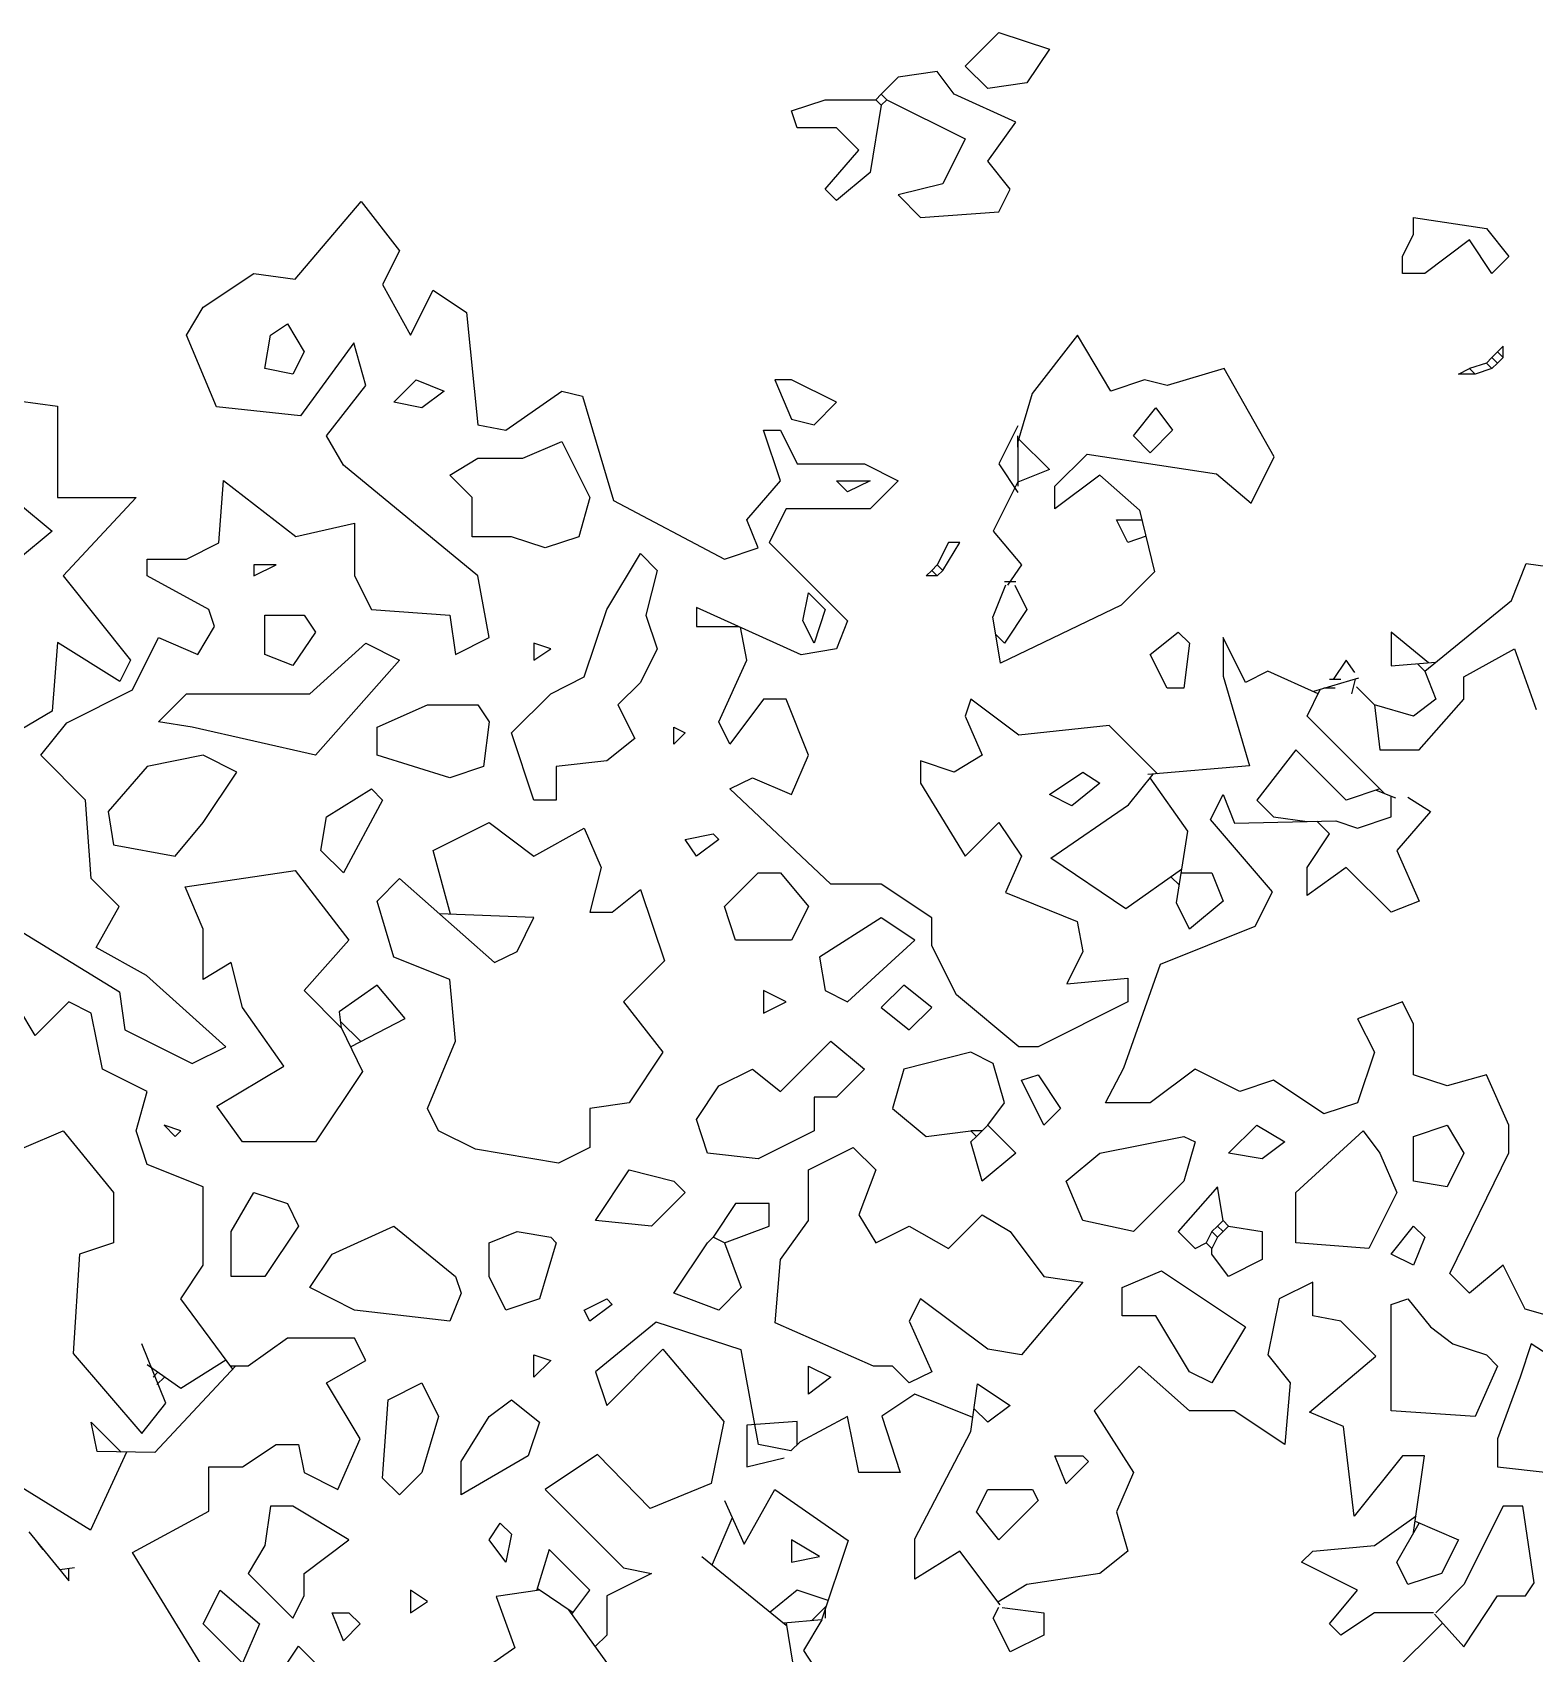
# Model space of a CAD drawing. Header units: millimetres. Extents: x 1211.91 to 1219.54, y 1029.16 to 1038.08.
# Drawn here: x 1213.965 to 1214.672, y 1036.678 to 1037.442 of the extents above; entities that cross this region are included whole.
import ezdxf

# ---------------------------------------------------------------- set-up
doc = ezdxf.new("R2010")
doc.units = ezdxf.units.MM
doc.header["$MEASUREMENT"] = 0
doc.layers.add('Hojas01', color=94, linetype='CONTINUOUS')
doc.layers.add('Hojas02', color=62, linetype='CONTINUOUS')

msp = doc.modelspace()

# ---------------------------------------------------------------- linework, layer by layer
at = {"layer": 'Hojas01', "linetype": 'Continuous'}
for p, q in [((1214.08842, 1037.32581), (1214.11944, 1037.36251)), ((1214.11944, 1037.36251), (1214.13752, 1037.33914)), ((1214.13752, 1037.33914), (1214.1296, 1037.3233)), ((1214.04512, 1037.31274), (1214.06888, 1037.32858)), ((1214.06888, 1037.32858), (1214.08842, 1037.32581)), ((1214.1296, 1037.3233), (1214.1428, 1037.29954)), ((1214.1428, 1037.29954), (1214.15336, 1037.32066)), ((1214.15336, 1037.32066), (1214.1692, 1037.3101)), ((1214.0372, 1037.29954), (1214.04512, 1037.31274)), ((1214.1692, 1037.3101), (1214.17448, 1037.2573)), ((1214.05133, 1037.26575), (1214.0372, 1037.29954)), ((1214.45696, 1037.29954), (1214.43558, 1037.27196)), ((1214.4728, 1037.27314), (1214.45696, 1037.29954)), ((1214.11601, 1037.29585), (1214.09093, 1037.26153)), ((1214.12168, 1037.27578), (1214.11601, 1037.29585)), ((1214.52613, 1037.28384), (1214.4992, 1037.27578)), ((1214.54963, 1037.24212), (1214.52613, 1037.28384)), ((1214.1032, 1037.25202), (1214.12168, 1037.27578)), ((1214.48864, 1037.27842), (1214.4728, 1037.27314)), ((1214.4992, 1037.27578), (1214.48864, 1037.27842)), ((1213.95787, 1037.26852), (1213.97648, 1037.26602)), ((1214.18768, 1037.25466), (1214.21408, 1037.27314)), ((1214.21408, 1037.27314), (1214.22372, 1037.27077)), ((1214.22372, 1037.27077), (1214.23837, 1037.22153)), ((1214.43558, 1037.27196), (1214.42898, 1037.24925)), ((1213.97648, 1037.26602), (1213.97648, 1037.22298)), ((1214.09093, 1037.26153), (1214.05133, 1037.26575)), ((1214.17448, 1037.2573), (1214.18768, 1037.25466)), ((1214.31704, 1037.2309), (1214.30912, 1037.25466)), ((1214.30912, 1037.25466), (1214.31704, 1037.25466)), ((1214.31704, 1037.25466), (1214.32496, 1037.23882)), ((1214.42898, 1037.25678), (1214.42, 1037.23882)), ((1214.11112, 1037.23816), (1214.1032, 1037.25202)), ((1214.42898, 1037.24674), (1214.42898, 1037.25202)), ((1214.42898, 1037.25097), (1214.44376, 1037.23618)), ((1214.42898, 1037.24925), (1214.42898, 1037.23038)), ((1214.17448, 1037.18602), (1214.11112, 1037.23816)), ((1214.32496, 1037.23882), (1214.35664, 1037.23882)), ((1214.35664, 1037.23882), (1214.37248, 1037.2309)), ((1214.42, 1037.23882), (1214.42898, 1037.22536)), ((1214.4464, 1037.22826), (1214.46158, 1037.24344)), ((1214.46158, 1037.24344), (1214.52257, 1037.2342)), ((1214.5388, 1037.22034), (1214.54963, 1037.24212)), ((1214.05238, 1037.2016), (1214.05463, 1037.23104)), ((1214.05463, 1037.23104), (1214.08868, 1037.20464)), ((1214.3012, 1037.21242), (1214.31704, 1037.2309)), ((1214.37248, 1037.2309), (1214.35928, 1037.2177)), ((1214.42898, 1037.23038), (1214.41736, 1037.20714)), ((1214.44376, 1037.23618), (1214.42898, 1037.23024)), ((1214.42898, 1037.23354), (1214.42898, 1037.22826)), ((1214.46752, 1037.23354), (1214.4464, 1037.2177)), ((1214.48627, 1037.21704), (1214.46752, 1037.23354)), ((1214.52257, 1037.2342), (1214.5388, 1037.22034)), ((1213.97648, 1037.22298), (1214.01344, 1037.22298)), ((1214.01344, 1037.22298), (1213.97912, 1037.18602)), ((1214.4464, 1037.2177), (1214.4464, 1037.22826)), ((1214.23837, 1037.22153), (1214.29064, 1037.19394)), ((1214.31968, 1037.2177), (1214.31176, 1037.20186)), ((1214.35928, 1037.2177), (1214.31968, 1037.2177)), ((1214.48627, 1037.21704), (1214.49326, 1037.188)), ((1214.08868, 1037.20464), (1214.1164, 1037.21084)), ((1214.1164, 1037.21084), (1214.1164, 1037.18602)), ((1214.30648, 1037.19922), (1214.3012, 1037.21242)), ((1214.41736, 1037.20714), (1214.43056, 1037.1913)), ((1214.48072, 1037.20186), (1214.47544, 1037.21242)), ((1214.47544, 1037.21242), (1214.48745, 1037.21242)), ((1214.0372, 1037.19394), (1214.05238, 1037.2016)), ((1214.29064, 1037.19394), (1214.30648, 1037.19922)), ((1214.31176, 1037.20186), (1214.34872, 1037.1649)), ((1214.4893, 1037.20477), (1214.48072, 1037.20186)), ((1214.01872, 1037.18602), (1214.01872, 1037.19394)), ((1214.01872, 1037.19394), (1214.0372, 1037.19394)), ((1214.43056, 1037.1913), (1214.42409, 1037.18167)), ((1214.66143, 1037.17441), (1214.66843, 1037.19183)), ((1214.66843, 1037.19183), (1214.68427, 1037.18972)), ((1213.97912, 1037.18602), (1214.0108, 1037.14642)), ((1214.04776, 1037.17018), (1214.01872, 1037.18602)), ((1214.1164, 1037.18602), (1214.12432, 1037.17018)), ((1214.17976, 1037.15698), (1214.17448, 1037.18602)), ((1214.49326, 1037.188), (1214.47755, 1037.1723)), ((1214.42304, 1037.18167), (1214.4171, 1037.16675)), ((1214.42264, 1037.18338), (1214.42792, 1037.18338)), ((1214.42753, 1037.18167), (1214.4332, 1037.17018)), ((1214.0504, 1037.16226), (1214.04776, 1037.17018)), ((1214.12432, 1037.17018), (1214.16128, 1037.16754)), ((1214.32681, 1037.14893), (1214.27744, 1037.17111)), ((1214.27744, 1037.17111), (1214.27744, 1037.16226)), ((1214.47755, 1037.1723), (1214.42079, 1037.14497)), ((1214.4332, 1037.17018), (1214.42264, 1037.15434)), ((1214.62064, 1037.14114), (1214.66143, 1037.17441)), ((1214.04248, 1037.14906), (1214.0504, 1037.16226)), ((1214.16128, 1037.16754), (1214.16392, 1037.14906)), ((1214.27744, 1037.16226), (1214.29724, 1037.16226)), ((1214.3012, 1037.14642), (1214.29817, 1037.16187)), ((1214.34872, 1037.1649), (1214.34344, 1037.1517)), ((1214.42079, 1037.14497), (1214.4171, 1037.16675)), ((1213.97648, 1037.15474), (1213.97397, 1037.1224)), ((1214.00579, 1037.13639), (1213.97648, 1037.15474)), ((1214.01173, 1037.13243), (1214.024, 1037.15698)), ((1214.024, 1037.15698), (1214.04248, 1037.14906)), ((1214.16392, 1037.14906), (1214.17976, 1037.15698)), ((1214.42264, 1037.15434), (1214.41842, 1037.15857)), ((1214.53616, 1037.13586), (1214.5256, 1037.15698)), ((1214.5256, 1037.15698), (1214.5256, 1037.1389)), ((1214.62236, 1037.1451), (1214.6048, 1037.15962)), ((1214.6048, 1037.15962), (1214.6048, 1037.14365)), ((1214.0108, 1037.14642), (1214.00579, 1037.13639)), ((1214.288, 1037.11738), (1214.3012, 1037.14642)), ((1214.34344, 1037.1517), (1214.32681, 1037.14893)), ((1214.58368, 1037.14642), (1214.57748, 1037.13718)), ((1214.58764, 1037.14048), (1214.58368, 1037.14642)), ((1214.6048, 1037.14365), (1214.62566, 1037.14537)), ((1214.63912, 1037.1385), (1214.66288, 1037.1517)), ((1214.66288, 1037.1517), (1214.67318, 1037.12319)), ((1214.5256, 1037.1389), (1214.53801, 1037.09653)), ((1214.54672, 1037.14114), (1214.53616, 1037.13586)), ((1214.57048, 1037.13058), (1214.54672, 1037.14114)), ((1214.58949, 1037.13784), (1214.56824, 1037.13164)), ((1214.62064, 1037.14114), (1214.61721, 1037.14458)), ((1214.62064, 1037.14114), (1214.62592, 1037.12794)), ((1214.63912, 1037.12794), (1214.63912, 1037.1385)), ((1213.98084, 1037.11686), (1214.01173, 1037.13243)), ((1214.5652, 1037.12002), (1214.57141, 1037.13256)), ((1214.5784, 1037.13322), (1214.57312, 1037.13322)), ((1214.58104, 1037.13718), (1214.57576, 1037.13718)), ((1214.58632, 1037.13058), (1214.58804, 1037.13745)), ((1214.59688, 1037.1253), (1214.58843, 1037.13375)), ((1214.30912, 1037.12794), (1214.29328, 1037.10682)), ((1214.31968, 1037.12794), (1214.30912, 1037.12794)), ((1214.33024, 1037.10154), (1214.31968, 1037.12794)), ((1214.4068, 1037.12794), (1214.40416, 1037.12002)), ((1214.42937, 1037.11105), (1214.4068, 1037.12794)), ((1214.61536, 1037.12002), (1214.59688, 1037.1253)), ((1214.59688, 1037.1253), (1214.59952, 1037.10418)), ((1214.62592, 1037.12794), (1214.61536, 1037.12002)), ((1214.618, 1037.10418), (1214.63912, 1037.12794)), ((1213.97397, 1037.1224), (1213.93094, 1037.09706)), ((1213.96856, 1037.10154), (1213.98084, 1037.11686)), ((1214.29328, 1037.10682), (1214.288, 1037.11738)), ((1214.40416, 1037.12002), (1214.41208, 1037.10154)), ((1214.47201, 1037.11554), (1214.42937, 1037.11105)), ((1214.49471, 1037.09283), (1214.47201, 1037.11554)), ((1214.60163, 1037.08359), (1214.5652, 1037.12002)), ((1213.98968, 1037.08042), (1213.96856, 1037.10154)), ((1214.32232, 1037.08306), (1214.33024, 1037.10154)), ((1214.41208, 1037.10154), (1214.39888, 1037.09362)), ((1214.55992, 1037.10418), (1214.54144, 1037.08042)), ((1214.58368, 1037.08042), (1214.55992, 1037.10418)), ((1214.59952, 1037.10418), (1214.618, 1037.10418)), ((1214.39888, 1037.09362), (1214.38304, 1037.0989)), ((1214.38304, 1037.0989), (1214.38304, 1037.08834)), ((1214.48099, 1037.07818), (1214.4926, 1037.0927)), ((1214.53801, 1037.09653), (1214.49023, 1037.09244)), ((1214.29328, 1037.0857), (1214.30384, 1037.09098)), ((1214.3408, 1037.04082), (1214.29328, 1037.0857)), ((1214.30384, 1037.09098), (1214.32232, 1037.08306)), ((1214.38304, 1037.08834), (1214.40416, 1037.05402)), ((1214.50897, 1037.06577), (1214.49128, 1037.09098)), ((1214.59952, 1037.0857), (1214.58368, 1037.08042)), ((1214.59781, 1037.08518), (1214.60678, 1037.08148)), ((1213.99232, 1037.04346), (1213.98968, 1037.08042)), ((1214.44442, 1037.0531), (1214.48099, 1037.07818)), ((1214.51966, 1037.07132), (1214.5256, 1037.08306)), ((1214.5256, 1037.08306), (1214.53101, 1037.0696)), ((1214.54144, 1037.08042), (1214.54936, 1037.0725)), ((1214.6048, 1037.0725), (1214.6048, 1037.08227)), ((1214.61272, 1037.08188), (1214.62328, 1037.07514)), ((1214.15336, 1037.05666), (1214.17976, 1037.06986)), ((1214.17976, 1037.06986), (1214.20088, 1037.05402)), ((1214.40416, 1037.05402), (1214.42, 1037.06986)), ((1214.42, 1037.06986), (1214.43056, 1037.05402)), ((1214.54897, 1037.03726), (1214.51966, 1037.07132)), ((1214.53101, 1037.0696), (1214.57867, 1037.07066)), ((1214.54936, 1037.0725), (1214.5652, 1037.07039)), ((1214.57576, 1037.06458), (1214.56982, 1037.07052)), ((1214.57867, 1037.07066), (1214.58896, 1037.06722)), ((1214.58896, 1037.06722), (1214.6048, 1037.0725)), ((1214.62328, 1037.07514), (1214.60744, 1037.05666)), ((1214.20088, 1037.05402), (1214.22464, 1037.06722)), ((1214.22464, 1037.06722), (1214.23256, 1037.04874)), ((1214.50369, 1037.03198), (1214.50897, 1037.06577)), ((1214.5652, 1037.04874), (1214.57576, 1037.06458)), ((1214.16155, 1037.0267), (1214.15336, 1037.05666)), ((1214.43056, 1037.05402), (1214.42317, 1037.03686)), ((1214.60744, 1037.05666), (1214.618, 1037.0329)), ((1214.03654, 1037.03964), (1214.08842, 1037.04729)), ((1214.08842, 1037.04729), (1214.11376, 1037.01442)), ((1214.23256, 1037.04874), (1214.22728, 1037.02762)), ((1214.4798, 1037.02921), (1214.44442, 1037.0531)), ((1214.50607, 1037.04782), (1214.4798, 1037.02921)), ((1214.5058, 1037.0461), (1214.52032, 1037.0461)), ((1214.52032, 1037.0461), (1214.5256, 1037.0329)), ((1214.58368, 1037.04874), (1214.5652, 1037.03554)), ((1214.5652, 1037.03554), (1214.5652, 1037.04874)), ((1214.6048, 1037.02762), (1214.58368, 1037.04874)), ((1214.00552, 1037.03026), (1213.99232, 1037.04346)), ((1214.04512, 1037.0197), (1214.03654, 1037.03964)), ((1214.12696, 1037.0329), (1214.13752, 1037.04346)), ((1214.13752, 1037.04346), (1214.1824, 1037.00386)), ((1214.36456, 1037.04082), (1214.3408, 1037.04082)), ((1214.38832, 1037.02498), (1214.36456, 1037.04082)), ((1214.50501, 1037.0403), (1214.50105, 1037.04426)), ((1214.13488, 1037.0065), (1214.12696, 1037.0329)), ((1214.23784, 1037.02762), (1214.25117, 1037.03832)), ((1214.25117, 1037.03832), (1214.26239, 1037.00466)), ((1214.42317, 1037.03686), (1214.45683, 1037.02327)), ((1214.50976, 1037.0197), (1214.50369, 1037.03198)), ((1214.5256, 1037.0329), (1214.50976, 1037.0197)), ((1214.54078, 1037.02102), (1214.54897, 1037.03726)), ((1214.618, 1037.0329), (1214.6048, 1037.02762)), ((1213.99457, 1037.01099), (1214.00552, 1037.03026)), ((1214.20088, 1037.02512), (1214.1564, 1037.02683)), ((1214.19296, 1037.00914), (1214.20088, 1037.02512)), ((1214.22728, 1037.02762), (1214.23784, 1037.02762)), ((1214.38832, 1037.01178), (1214.38832, 1037.02498)), ((1214.45683, 1037.02327), (1214.4596, 1037.00914)), ((1213.96011, 1037.01812), (1214.00565, 1036.99014)), ((1214.04512, 1036.99594), (1214.04512, 1037.0197)), ((1214.49617, 1037.0032), (1214.54078, 1037.02102)), ((1214.01833, 1036.99779), (1213.99457, 1037.01099)), ((1214.11376, 1037.01442), (1214.09264, 1036.99066)), ((1214.1824, 1037.00386), (1214.19296, 1037.00914)), ((1214.39994, 1036.98868), (1214.38832, 1037.01178)), ((1214.4596, 1037.00914), (1214.45195, 1036.99383)), ((1214.05832, 1037.00386), (1214.04512, 1036.99594)), ((1214.0636, 1036.98274), (1214.05832, 1037.00386)), ((1214.16128, 1036.99594), (1214.13488, 1037.0065)), ((1214.26239, 1037.00466), (1214.24312, 1036.98538)), ((1214.47887, 1036.95436), (1214.49617, 1037.0032)), ((1214.05568, 1036.96426), (1214.01833, 1036.99779)), ((1214.12696, 1036.9933), (1214.10914, 1036.98063)), ((1214.14016, 1036.9776), (1214.12696, 1036.9933)), ((1214.16392, 1036.9669), (1214.16128, 1036.99594)), ((1214.45195, 1036.99383), (1214.48072, 1036.9966)), ((1214.48072, 1036.9966), (1214.48072, 1036.98538)), ((1213.98176, 1036.98538), (1213.96592, 1036.96954)), ((1213.99232, 1036.9801), (1213.98176, 1036.98538)), ((1214.00565, 1036.99014), (1214.00816, 1036.97218)), ((1214.09264, 1036.99066), (1214.1102, 1036.97298)), ((1214.24312, 1036.98538), (1214.2616, 1036.96162)), ((1214.42937, 1036.96426), (1214.39994, 1036.98868)), ((1214.48072, 1036.98538), (1214.43848, 1036.96426)), ((1214.61008, 1036.98538), (1214.58896, 1036.97746)), ((1214.61536, 1036.97482), (1214.61008, 1036.98538)), ((1213.96592, 1036.96954), (1213.95813, 1036.98248)), ((1213.9976, 1036.9537), (1213.99232, 1036.9801)), ((1214.08301, 1036.95516), (1214.0636, 1036.98274)), ((1214.10914, 1036.98063), (1214.11007, 1036.97311)), ((1214.11455, 1036.96413), (1214.14016, 1036.9776)), ((1214.58896, 1036.97746), (1214.59688, 1036.96162)), ((1214.00816, 1036.97218), (1214.03984, 1036.95634)), ((1214.11931, 1036.96664), (1214.10967, 1036.97628)), ((1214.11007, 1036.97337), (1214.1201, 1036.95265)), ((1214.61536, 1036.95106), (1214.61536, 1036.97482)), ((1214.03984, 1036.95634), (1214.05568, 1036.96426)), ((1214.15072, 1036.93522), (1214.16392, 1036.9669)), ((1214.43848, 1036.96426), (1214.42937, 1036.96426)), ((1214.05146, 1036.93628), (1214.08301, 1036.95516)), ((1214.2616, 1036.96162), (1214.24576, 1036.93786)), ((1214.59688, 1036.96162), (1214.58896, 1036.93786)), ((1214.01872, 1036.94314), (1213.9976, 1036.9537)), ((1214.1201, 1036.95265), (1214.09792, 1036.91938)), ((1214.47016, 1036.93786), (1214.47887, 1036.95436)), ((1214.5124, 1036.9537), (1214.49128, 1036.93786)), ((1214.53352, 1036.94314), (1214.5124, 1036.9537)), ((1214.54936, 1036.94842), (1214.53352, 1036.94314)), ((1214.57312, 1036.93258), (1214.54936, 1036.94842)), ((1214.6312, 1036.94578), (1214.61536, 1036.95106)), ((1214.64968, 1036.95106), (1214.6312, 1036.94578)), ((1214.66024, 1036.9273), (1214.64968, 1036.95106)), ((1214.01344, 1036.92466), (1214.01872, 1036.94314)), ((1214.0636, 1036.91938), (1214.05146, 1036.93628)), ((1214.156, 1036.92466), (1214.15072, 1036.93522)), ((1214.24576, 1036.93786), (1214.22728, 1036.93522)), ((1214.22728, 1036.93522), (1214.22728, 1036.91674)), ((1214.49128, 1036.93786), (1214.47016, 1036.93786)), ((1214.58896, 1036.93786), (1214.57312, 1036.93258)), ((1213.96064, 1036.91674), (1213.97912, 1036.92466)), ((1213.97912, 1036.92466), (1214.00288, 1036.89562)), ((1214.01872, 1036.90882), (1214.01344, 1036.92466)), ((1214.17343, 1036.91595), (1214.156, 1036.92466)), ((1214.66024, 1036.91424), (1214.66024, 1036.9273)), ((1214.09792, 1036.91938), (1214.0636, 1036.91938)), ((1214.22728, 1036.91674), (1214.2125, 1036.90935)), ((1214.33024, 1036.90618), (1214.35136, 1036.91674)), ((1214.35136, 1036.91674), (1214.36192, 1036.90618)), ((1214.04512, 1036.89826), (1214.01872, 1036.90882)), ((1214.2125, 1036.90935), (1214.17343, 1036.91595)), ((1214.63252, 1036.85734), (1214.66024, 1036.91424)), ((1214.33024, 1036.88242), (1214.33024, 1036.90618)), ((1214.36192, 1036.90618), (1214.354, 1036.88506)), ((1214.00288, 1036.89562), (1214.00288, 1036.87186)), ((1214.04512, 1036.8613), (1214.04512, 1036.89826)), ((1214.31704, 1036.86394), (1214.33024, 1036.88242)), ((1214.354, 1036.88506), (1214.36192, 1036.87186)), ((1214.36192, 1036.87186), (1214.37776, 1036.87978)), ((1214.37776, 1036.87978), (1214.39624, 1036.86922)), ((1214.39624, 1036.86922), (1214.41208, 1036.88506)), ((1214.41208, 1036.88506), (1214.42528, 1036.87714)), ((1214.00288, 1036.87186), (1213.98678, 1036.86645)), ((1214.42528, 1036.87714), (1214.44112, 1036.85602)), ((1213.98678, 1036.86645), (1213.98387, 1036.81972)), ((1214.31453, 1036.83411), (1214.31704, 1036.86394)), ((1214.03456, 1036.84546), (1214.04512, 1036.8613)), ((1214.44112, 1036.85602), (1214.4596, 1036.85338)), ((1214.64176, 1036.8481), (1214.63252, 1036.85734)), ((1214.6576, 1036.8613), (1214.64176, 1036.8481)), ((1214.6679, 1036.84058), (1214.6576, 1036.8613)), ((1214.4596, 1036.85338), (1214.43056, 1036.81906)), ((1214.56784, 1036.85338), (1214.552, 1036.84546)), ((1214.56784, 1036.83754), (1214.56784, 1036.85338)), ((1214.05898, 1036.81233), (1214.03456, 1036.84546)), ((1214.38304, 1036.84546), (1214.37776, 1036.8349)), ((1214.41472, 1036.8217), (1214.38304, 1036.84546)), ((1214.552, 1036.84546), (1214.54672, 1036.81906)), ((1214.70539, 1036.83002), (1214.6679, 1036.84058)), ((1214.25843, 1036.83451), (1214.22992, 1036.81114)), ((1214.29856, 1036.82144), (1214.25843, 1036.83451)), ((1214.36087, 1036.81378), (1214.31453, 1036.83411)), ((1214.37776, 1036.8349), (1214.38832, 1036.81114)), ((1214.58104, 1036.8349), (1214.56784, 1036.83754)), ((1214.59754, 1036.8184), (1214.58104, 1036.8349)), ((1214.08472, 1036.82698), (1214.06624, 1036.81378)), ((1214.1164, 1036.82698), (1214.08472, 1036.82698)), ((1214.12168, 1036.81642), (1214.1164, 1036.82698)), ((1213.98387, 1036.81972), (1214.01608, 1036.7821)), ((1214.02743, 1036.79636), (1214.01608, 1036.82434)), ((1214.2352, 1036.7953), (1214.2616, 1036.8217)), ((1214.2616, 1036.8217), (1214.29038, 1036.78765)), ((1214.30675, 1036.77682), (1214.29856, 1036.82144)), ((1214.43056, 1036.81906), (1214.41472, 1036.8217)), ((1214.54672, 1036.81906), (1214.55728, 1036.80586)), ((1214.56639, 1036.79214), (1214.59754, 1036.8184)), ((1214.03456, 1036.80322), (1214.01872, 1036.81431)), ((1214.02374, 1036.81088), (1214.02149, 1036.80864)), ((1214.0603, 1036.81378), (1214.02229, 1036.77313)), ((1214.05581, 1036.81656), (1214.03456, 1036.80322)), ((1214.06624, 1036.81378), (1214.05793, 1036.81378)), ((1214.1032, 1036.80586), (1214.12168, 1036.81642)), ((1214.22992, 1036.81114), (1214.2352, 1036.7953)), ((1214.36984, 1036.81378), (1214.36087, 1036.81378)), ((1214.37776, 1036.80586), (1214.36984, 1036.81378)), ((1214.38832, 1036.81114), (1214.37776, 1036.80586)), ((1214.486, 1036.81378), (1214.46488, 1036.79266)), ((1214.50976, 1036.79266), (1214.486, 1036.81378)), ((1214.02677, 1036.80864), (1214.02321, 1036.80507)), ((1214.11904, 1036.77946), (1214.1032, 1036.80586)), ((1214.4068, 1036.7829), (1214.40997, 1036.80547)), ((1214.40997, 1036.80547), (1214.42528, 1036.7953)), ((1214.55728, 1036.80586), (1214.55464, 1036.77682)), ((1214.01608, 1036.7821), (1214.02743, 1036.79636)), ((1214.3804, 1036.80058), (1214.36483, 1036.79016)), ((1214.40773, 1036.78963), (1214.3804, 1036.80058)), ((1214.42528, 1036.7953), (1214.41472, 1036.78738)), ((1213.99509, 1036.77352), (1213.99232, 1036.78738)), ((1213.99232, 1036.78738), (1214.00645, 1036.77326)), ((1214.29038, 1036.78765), (1214.28444, 1036.75848)), ((1214.32496, 1036.78765), (1214.3012, 1036.78593)), ((1214.32496, 1036.77682), (1214.32496, 1036.78765)), ((1214.34872, 1036.79002), (1214.32628, 1036.77814)), ((1214.354, 1036.76362), (1214.34872, 1036.79002)), ((1214.36483, 1036.79016), (1214.37354, 1036.76362)), ((1214.41472, 1036.78738), (1214.40825, 1036.79385)), ((1214.46488, 1036.79266), (1214.48336, 1036.76362)), ((1214.53088, 1036.79266), (1214.50976, 1036.79266)), ((1214.55464, 1036.77682), (1214.53088, 1036.79266)), ((1214.58236, 1036.78527), (1214.56639, 1036.79214)), ((1214.10848, 1036.7557), (1214.11904, 1036.77946)), ((1214.3012, 1036.78593), (1214.3012, 1036.76626)), ((1214.3804, 1036.73234), (1214.4068, 1036.7829)), ((1214.58738, 1036.74316), (1214.58236, 1036.78527)), ((1214.00895, 1036.77326), (1213.99193, 1036.73643)), ((1214.02229, 1036.77313), (1213.99509, 1036.77352)), ((1214.0636, 1036.76626), (1214.07944, 1036.77682)), ((1214.07944, 1036.77682), (1214.09, 1036.77682)), ((1214.09, 1036.77682), (1214.09264, 1036.76362)), ((1214.23085, 1036.7722), (1214.20616, 1036.7557)), ((1214.25566, 1036.74673), (1214.23085, 1036.7722)), ((1214.32193, 1036.77379), (1214.30675, 1036.77682)), ((1214.32193, 1036.77379), (1214.32628, 1036.77814)), ((1214.61008, 1036.77154), (1214.58738, 1036.74316)), ((1214.62051, 1036.77154), (1214.61008, 1036.77154)), ((1214.61536, 1036.73538), (1214.62051, 1036.77154)), ((1214.04776, 1036.74541), (1214.04776, 1036.76626)), ((1214.04776, 1036.76626), (1214.0636, 1036.76626)), ((1214.09264, 1036.76362), (1214.10848, 1036.7557)), ((1214.3012, 1036.76626), (1214.31876, 1036.77062)), ((1214.37354, 1036.76362), (1214.354, 1036.76362)), ((1214.48336, 1036.76362), (1214.47544, 1036.74514)), ((1213.99193, 1036.73643), (1213.95774, 1036.75768)), ((1214.28444, 1036.75848), (1214.25566, 1036.74673)), ((1214.20616, 1036.7557), (1214.24312, 1036.71874)), ((1214.29064, 1036.75042), (1214.30001, 1036.72983)), ((1214.30001, 1036.72983), (1214.3144, 1036.7557)), ((1214.3144, 1036.7557), (1214.34899, 1036.73168)), ((1214.01173, 1036.726), (1214.04776, 1036.74541)), ((1214.29421, 1036.74198), (1214.28483, 1036.72033)), ((1214.47544, 1036.74514), (1214.48072, 1036.72666)), ((1214.59688, 1036.7293), (1214.61655, 1036.7433)), ((1214.61615, 1036.74066), (1214.63648, 1036.73194)), ((1214.6576, 1036.74778), (1214.63912, 1036.71082)), ((1214.66684, 1036.74778), (1214.6576, 1036.74778)), ((1214.67225, 1036.71162), (1214.66684, 1036.74778)), ((1213.96289, 1036.73564), (1213.98176, 1036.71267)), ((1214.60744, 1036.72138), (1214.618, 1036.73986)), ((1213.96962, 1036.72746), (1213.96724, 1036.73036)), ((1214.0541, 1036.65697), (1214.01173, 1036.726)), ((1214.20814, 1036.72732), (1214.20207, 1036.70792)), ((1214.22728, 1036.70818), (1214.20814, 1036.72732)), ((1214.34899, 1036.73168), (1214.33631, 1036.69366)), ((1214.3804, 1036.71346), (1214.3804, 1036.73234)), ((1214.40152, 1036.72666), (1214.3804, 1036.71346)), ((1214.42053, 1036.70132), (1214.40152, 1036.72666)), ((1214.48072, 1036.72666), (1214.46752, 1036.7161)), ((1214.56256, 1036.72138), (1214.56784, 1036.72666)), ((1214.56784, 1036.72666), (1214.59688, 1036.7293)), ((1214.63648, 1036.73194), (1214.62856, 1036.7161)), ((1213.9844, 1036.71874), (1213.97754, 1036.71782)), ((1213.98176, 1036.71267), (1213.98176, 1036.71835)), ((1214.24312, 1036.71874), (1214.25632, 1036.7161)), ((1214.28008, 1036.72402), (1214.31981, 1036.69168)), ((1214.58896, 1036.70818), (1214.56256, 1036.72138)), ((1214.61272, 1036.71082), (1214.60744, 1036.72138)), ((1214.25632, 1036.7161), (1214.2352, 1036.70554)), ((1214.4332, 1036.71082), (1214.41947, 1036.70264)), ((1214.46752, 1036.7161), (1214.4332, 1036.71082)), ((1214.62856, 1036.7161), (1214.61272, 1036.71082)), ((1214.63912, 1036.71082), (1214.62592, 1036.69762)), ((1214.66816, 1036.70554), (1214.67225, 1036.71162)), ((1214.20352, 1036.70818), (1214.18306, 1036.70528)), ((1214.18306, 1036.70528), (1214.19191, 1036.68099)), ((1214.21936, 1036.69762), (1214.20247, 1036.70898)), ((1214.21883, 1036.69696), (1214.22728, 1036.70818)), ((1214.2352, 1036.70554), (1214.2352, 1036.68706)), ((1214.32496, 1036.70818), (1214.31216, 1036.69789)), ((1214.33948, 1036.7033), (1214.32496, 1036.70818)), ((1214.57576, 1036.69234), (1214.58896, 1036.70818)), ((1214.63899, 1036.68152), (1214.65496, 1036.70554)), ((1214.65496, 1036.70554), (1214.66816, 1036.70554)), ((1214.2583, 1036.64218), (1214.21738, 1036.69894)), ((1214.33869, 1036.70079), (1214.33169, 1036.6938)), ((1214.33816, 1036.70026), (1214.33816, 1036.69498)), ((1214.41736, 1036.69498), (1214.42, 1036.70026)), ((1214.42528, 1036.67914), (1214.41736, 1036.69498)), ((1214.42145, 1036.70013), (1214.44112, 1036.69762)), ((1214.44112, 1036.69762), (1214.44112, 1036.68706)), ((1214.59688, 1036.69762), (1214.58104, 1036.68706)), ((1214.62473, 1036.69762), (1214.59688, 1036.69762)), ((1214.62526, 1036.69696), (1214.63899, 1036.68152)), ((1214.33645, 1036.69419), (1214.31863, 1036.69261)), ((1214.31968, 1036.69261), (1214.32496, 1036.66066)), ((1214.328, 1036.6798), (1214.33671, 1036.69432)), ((1214.58104, 1036.68706), (1214.57576, 1036.69234)), ((1214.62896, 1036.69274), (1214.6048, 1036.66858)), ((1214.19191, 1036.68099), (1214.16696, 1036.66357)), ((1214.2352, 1036.68706), (1214.22979, 1036.68165)), ((1214.35176, 1036.64364), (1214.328, 1036.6798)), ((1214.44112, 1036.68706), (1214.42528, 1036.67914))]:
    msp.add_line(p, q, dxfattribs=at)
at = {"layer": 'Hojas02', "linetype": 'Continuous'}
for p, q in [((1214.40416, 1037.42626), (1214.42, 1037.4421)), ((1214.42, 1037.4421), (1214.44376, 1037.43418)), ((1214.44376, 1037.43418), (1214.4332, 1037.41834)), ((1214.37248, 1037.42098), (1214.36456, 1037.41306)), ((1214.39096, 1037.42362), (1214.37248, 1037.42098)), ((1214.39888, 1037.41306), (1214.39096, 1037.42362)), ((1214.41472, 1037.4157), (1214.40416, 1037.42626)), ((1214.36456, 1037.41306), (1214.36192, 1037.41042)), ((1214.3672, 1037.41042), (1214.36456, 1037.41306)), ((1214.42792, 1037.39986), (1214.39888, 1037.41306)), ((1214.4332, 1037.41834), (1214.41472, 1037.4157)), ((1214.32232, 1037.40514), (1214.33816, 1037.41042)), ((1214.32496, 1037.39722), (1214.32232, 1037.40514)), ((1214.33816, 1037.41042), (1214.36192, 1037.41042)), ((1214.36456, 1037.40778), (1214.35928, 1037.3761)), ((1214.36456, 1037.40778), (1214.36192, 1037.41042)), ((1214.3672, 1037.41042), (1214.36456, 1037.40778)), ((1214.3672, 1037.41042), (1214.40416, 1037.39194)), ((1214.41472, 1037.38138), (1214.42792, 1037.39986)), ((1214.34344, 1037.39722), (1214.32496, 1037.39722)), ((1214.354, 1037.38666), (1214.34344, 1037.39722)), ((1214.40416, 1037.39194), (1214.3936, 1037.37082)), ((1214.33816, 1037.36818), (1214.354, 1037.38666)), ((1214.35928, 1037.3761), (1214.34344, 1037.3629)), ((1214.42528, 1037.36818), (1214.41472, 1037.38138)), ((1214.34344, 1037.3629), (1214.33816, 1037.36818)), ((1214.3936, 1037.37082), (1214.37248, 1037.36554)), ((1214.42, 1037.35762), (1214.42528, 1037.36818)), ((1214.37248, 1037.36554), (1214.38304, 1037.35498)), ((1214.38304, 1037.35498), (1214.42, 1037.35762)), ((1214.61536, 1037.34706), (1214.61536, 1037.35498)), ((1214.61536, 1037.35498), (1214.64968, 1037.3497)), ((1214.61008, 1037.3365), (1214.61536, 1037.34706)), ((1214.64176, 1037.34442), (1214.62064, 1037.32858)), ((1214.65232, 1037.32858), (1214.64176, 1037.34442)), ((1214.64968, 1037.3497), (1214.66024, 1037.3365)), ((1214.61008, 1037.32858), (1214.61008, 1037.3365)), ((1214.66024, 1037.3365), (1214.65232, 1037.32858)), ((1214.62064, 1037.32858), (1214.61008, 1037.32858)), ((1214.07416, 1037.2837), (1214.0768, 1037.29954)), ((1214.0768, 1037.29954), (1214.08472, 1037.30482)), ((1214.08472, 1037.30482), (1214.09264, 1037.29162)), ((1214.09264, 1037.29162), (1214.08736, 1037.28106)), ((1214.65496, 1037.29162), (1214.65232, 1037.28898)), ((1214.6576, 1037.29426), (1214.65496, 1037.29162)), ((1214.6576, 1037.28898), (1214.65496, 1037.29162)), ((1214.6576, 1037.28898), (1214.6576, 1037.29426)), ((1214.08736, 1037.28106), (1214.07416, 1037.2837)), ((1214.63648, 1037.28106), (1214.64176, 1037.2837)), ((1214.64968, 1037.28634), (1214.64176, 1037.2837)), ((1214.6444, 1037.28106), (1214.64176, 1037.2837)), ((1214.65232, 1037.2837), (1214.6444, 1037.28106)), ((1214.65232, 1037.28898), (1214.64968, 1037.28634)), ((1214.65232, 1037.2837), (1214.64968, 1037.28634)), ((1214.65496, 1037.28634), (1214.65232, 1037.28898)), ((1214.65496, 1037.28634), (1214.65232, 1037.2837)), ((1214.6576, 1037.28898), (1214.65496, 1037.28634)), ((1214.13488, 1037.26786), (1214.14544, 1037.27842)), ((1214.14544, 1037.27842), (1214.15864, 1037.27314)), ((1214.32232, 1037.27842), (1214.3144, 1037.27842)), ((1214.3144, 1037.27842), (1214.32232, 1037.25994)), ((1214.34344, 1037.26786), (1214.32232, 1037.27842)), ((1214.6444, 1037.28106), (1214.63648, 1037.28106)), ((1214.14808, 1037.26522), (1214.13488, 1037.26786)), ((1214.15864, 1037.27314), (1214.14808, 1037.26522)), ((1214.33288, 1037.2573), (1214.34344, 1037.26786)), ((1214.32232, 1037.25994), (1214.33288, 1037.2573)), ((1214.48336, 1037.25202), (1214.49392, 1037.26522)), ((1214.49392, 1037.26522), (1214.50184, 1037.25466)), ((1214.50184, 1037.25466), (1214.49128, 1037.2441)), ((1214.1956, 1037.24146), (1214.21408, 1037.24938)), ((1214.21408, 1037.24938), (1214.22728, 1037.22298)), ((1214.49128, 1037.2441), (1214.48336, 1037.25202)), ((1214.16128, 1037.23354), (1214.17448, 1037.24146)), ((1214.17448, 1037.24146), (1214.1956, 1037.24146)), ((1214.17184, 1037.22298), (1214.16128, 1037.23354)), ((1214.34872, 1037.22562), (1214.34344, 1037.2309)), ((1214.34344, 1037.2309), (1214.35928, 1037.2309)), ((1214.35928, 1037.2309), (1214.34872, 1037.22562)), ((1214.17184, 1037.2177), (1214.17184, 1037.22298)), ((1214.22728, 1037.22298), (1214.222, 1037.2045)), ((1213.958, 1037.22034), (1213.97384, 1037.20714)), ((1214.17184, 1037.2045), (1214.17184, 1037.2177)), ((1213.97384, 1037.20714), (1213.958, 1037.19394)), ((1214.19032, 1037.2045), (1214.17184, 1037.2045)), ((1214.20616, 1037.19922), (1214.19032, 1037.2045)), ((1214.222, 1037.2045), (1214.20616, 1037.19922)), ((1214.39624, 1037.20186), (1214.39096, 1037.1913)), ((1214.3936, 1037.18866), (1214.40152, 1037.20186)), ((1214.40152, 1037.20186), (1214.39624, 1037.20186)), ((1214.07944, 1037.1913), (1214.06888, 1037.1913)), ((1214.06888, 1037.1913), (1214.06888, 1037.18602)), ((1214.06888, 1037.18602), (1214.07944, 1037.1913)), ((1214.2352, 1037.17018), (1214.25104, 1037.19658)), ((1214.25104, 1037.19658), (1214.25896, 1037.18866)), ((1214.39096, 1037.1913), (1214.38832, 1037.18866)), ((1214.3936, 1037.18866), (1214.39096, 1037.1913)), ((1214.25896, 1037.18866), (1214.25368, 1037.16754)), ((1214.38568, 1037.18602), (1214.38832, 1037.18866)), ((1214.39096, 1037.18602), (1214.38568, 1037.18602)), ((1214.39096, 1037.18602), (1214.38832, 1037.18866)), ((1214.3936, 1037.18866), (1214.39096, 1037.18602)), ((1214.3276, 1037.1649), (1214.33024, 1037.1781)), ((1214.33024, 1037.1781), (1214.33816, 1037.17018)), ((1214.22464, 1037.1385), (1214.2352, 1037.17018)), ((1214.33816, 1037.17018), (1214.33288, 1037.15434)), ((1214.07416, 1037.14906), (1214.07416, 1037.16754)), ((1214.07416, 1037.16754), (1214.09264, 1037.16754)), ((1214.09264, 1037.16754), (1214.09792, 1037.15962)), ((1214.25368, 1037.16754), (1214.25896, 1037.1517)), ((1214.33288, 1037.15434), (1214.3276, 1037.1649)), ((1214.09792, 1037.15962), (1214.08736, 1037.14378)), ((1214.09528, 1037.13058), (1214.12168, 1037.15434)), ((1214.12168, 1037.15434), (1214.13752, 1037.14642)), ((1214.2088, 1037.1517), (1214.20088, 1037.15434)), ((1214.20088, 1037.15434), (1214.20088, 1037.14642)), ((1214.49128, 1037.14906), (1214.50448, 1037.15962)), ((1214.50448, 1037.15962), (1214.50976, 1037.15434)), ((1214.50976, 1037.15434), (1214.50712, 1037.13322)), ((1214.08736, 1037.14378), (1214.07416, 1037.14906)), ((1214.13752, 1037.14642), (1214.09792, 1037.10154)), ((1214.20088, 1037.14642), (1214.2088, 1037.1517)), ((1214.25896, 1037.1517), (1214.25104, 1037.13586)), ((1214.4992, 1037.13322), (1214.49128, 1037.14906)), ((1214.2088, 1037.13058), (1214.22464, 1037.1385)), ((1214.024, 1037.11738), (1214.0372, 1037.13058)), ((1214.0372, 1037.13058), (1214.09528, 1037.13058)), ((1214.19032, 1037.1121), (1214.2088, 1037.13058)), ((1214.25104, 1037.13586), (1214.24048, 1037.1253)), ((1214.50712, 1037.13322), (1214.4992, 1037.13322)), ((1214.12696, 1037.11474), (1214.15072, 1037.1253)), ((1214.15072, 1037.1253), (1214.17448, 1037.1253)), ((1214.17448, 1037.1253), (1214.17976, 1037.11738)), ((1214.24048, 1037.1253), (1214.2484, 1037.10946)), ((1214.03984, 1037.11474), (1214.024, 1037.11738)), ((1214.17976, 1037.11738), (1214.17712, 1037.09626)), ((1214.09792, 1037.10154), (1214.03984, 1037.11474)), ((1214.12696, 1037.10154), (1214.12696, 1037.11474)), ((1214.20088, 1037.08042), (1214.19032, 1037.1121)), ((1214.2484, 1037.10946), (1214.2352, 1037.0989)), ((1214.26688, 1037.10682), (1214.26688, 1037.11474)), ((1214.26688, 1037.11474), (1214.27216, 1037.1121)), ((1214.27216, 1037.1121), (1214.26688, 1037.10682)), ((1214.04512, 1037.10154), (1214.01872, 1037.09626)), ((1214.06096, 1037.09362), (1214.04512, 1037.10154)), ((1214.16128, 1037.09098), (1214.12696, 1037.10154)), ((1214.01872, 1037.09626), (1214.00024, 1037.07514)), ((1214.04512, 1037.06986), (1214.06096, 1037.09362)), ((1214.17712, 1037.09626), (1214.16128, 1037.09098)), ((1214.2352, 1037.0989), (1214.21144, 1037.09626)), ((1214.21144, 1037.09626), (1214.21144, 1037.08042)), ((1214.44376, 1037.08306), (1214.4596, 1037.09362)), ((1214.4596, 1037.09362), (1214.46752, 1037.08834)), ((1214.1032, 1037.0725), (1214.12432, 1037.0857)), ((1214.12432, 1037.0857), (1214.1296, 1037.08042)), ((1214.46752, 1037.08834), (1214.45432, 1037.07778)), ((1214.1296, 1037.08042), (1214.11112, 1037.0461)), ((1214.21144, 1037.08042), (1214.20088, 1037.08042)), ((1214.45432, 1037.07778), (1214.44376, 1037.08306)), ((1214.00024, 1037.07514), (1214.00288, 1037.0593)), ((1214.03192, 1037.05402), (1214.04512, 1037.06986)), ((1214.10056, 1037.05666), (1214.1032, 1037.0725)), ((1214.27216, 1037.06194), (1214.28536, 1037.06458)), ((1214.27744, 1037.05402), (1214.27216, 1037.06194)), ((1214.288, 1037.06194), (1214.27744, 1037.05402)), ((1214.28536, 1037.06458), (1214.288, 1037.06194)), ((1214.00288, 1037.0593), (1214.03192, 1037.05402)), ((1214.11112, 1037.0461), (1214.10056, 1037.05666)), ((1214.29064, 1037.03026), (1214.30648, 1037.0461)), ((1214.30648, 1037.0461), (1214.31704, 1037.0461)), ((1214.31704, 1037.0461), (1214.33024, 1037.03026)), ((1214.29592, 1037.01442), (1214.29064, 1037.03026)), ((1214.33024, 1037.03026), (1214.32232, 1037.01442)), ((1214.36456, 1037.02498), (1214.33552, 1037.0065)), ((1214.3804, 1037.01442), (1214.36456, 1037.02498)), ((1214.32232, 1037.01442), (1214.29592, 1037.01442)), ((1214.34872, 1036.98538), (1214.3804, 1037.01442)), ((1214.33552, 1037.0065), (1214.33816, 1036.99066)), ((1214.37512, 1036.9933), (1214.36456, 1036.98274)), ((1214.38832, 1036.98274), (1214.37512, 1036.9933)), ((1214.31968, 1036.98538), (1214.30912, 1036.99066)), ((1214.30912, 1036.99066), (1214.30912, 1036.9801)), ((1214.30912, 1036.9801), (1214.31968, 1036.98538)), ((1214.33816, 1036.99066), (1214.34872, 1036.98538)), ((1214.36456, 1036.98274), (1214.37776, 1036.97218)), ((1214.37776, 1036.97218), (1214.38832, 1036.98274)), ((1214.31704, 1036.94314), (1214.3408, 1036.9669)), ((1214.3408, 1036.9669), (1214.35664, 1036.9537)), ((1214.4068, 1036.96162), (1214.37512, 1036.9537)), ((1214.41736, 1036.95634), (1214.4068, 1036.96162)), ((1214.42264, 1036.93786), (1214.41736, 1036.95634)), ((1214.288, 1036.94578), (1214.30384, 1036.9537)), ((1214.30384, 1036.9537), (1214.31704, 1036.94314)), ((1214.35664, 1036.9537), (1214.34344, 1036.9405)), ((1214.37512, 1036.9537), (1214.36984, 1036.93522)), ((1214.43056, 1036.94842), (1214.43848, 1036.95106)), ((1214.44112, 1036.9273), (1214.43056, 1036.94842)), ((1214.43848, 1036.95106), (1214.44904, 1036.93522)), ((1214.27744, 1036.92994), (1214.288, 1036.94578)), ((1214.34344, 1036.9405), (1214.33288, 1036.9405)), ((1214.33288, 1036.9405), (1214.33288, 1036.92466)), ((1214.36984, 1036.93522), (1214.38568, 1036.92202)), ((1214.41472, 1036.9273), (1214.42264, 1036.93786)), ((1214.44904, 1036.93522), (1214.44112, 1036.9273)), ((1214.03456, 1036.92466), (1214.02664, 1036.9273)), ((1214.02664, 1036.9273), (1214.03192, 1036.92202)), ((1214.03192, 1036.92202), (1214.03456, 1036.92466)), ((1214.28272, 1036.9141), (1214.27744, 1036.92994)), ((1214.33288, 1036.92466), (1214.30648, 1036.91146)), ((1214.38568, 1036.92202), (1214.4068, 1036.92466)), ((1214.41208, 1036.92466), (1214.4068, 1036.92466)), ((1214.40944, 1036.92202), (1214.4068, 1036.92466)), ((1214.41208, 1036.92466), (1214.40944, 1036.92202)), ((1214.41472, 1036.9273), (1214.41208, 1036.92466)), ((1214.41472, 1036.9273), (1214.42792, 1036.9141)), ((1214.52824, 1036.9141), (1214.54144, 1036.9273)), ((1214.54144, 1036.9273), (1214.55464, 1036.91938)), ((1214.55992, 1036.89562), (1214.5916, 1036.92466)), ((1214.5916, 1036.92466), (1214.59952, 1036.9141)), ((1214.61536, 1036.92202), (1214.6312, 1036.9273)), ((1214.6312, 1036.9273), (1214.63912, 1036.9141)), ((1214.4068, 1036.91938), (1214.40944, 1036.92202)), ((1214.41208, 1036.9009), (1214.4068, 1036.91938)), ((1214.46752, 1036.9141), (1214.50712, 1036.92202)), ((1214.50712, 1036.92202), (1214.5124, 1036.91938)), ((1214.5124, 1036.91938), (1214.50712, 1036.9009)), ((1214.55464, 1036.91938), (1214.54408, 1036.91146)), ((1214.61536, 1036.9009), (1214.61536, 1036.92202)), ((1214.30648, 1036.91146), (1214.28272, 1036.9141)), ((1214.42792, 1036.9141), (1214.41208, 1036.9009)), ((1214.45168, 1036.9009), (1214.46752, 1036.9141)), ((1214.54408, 1036.91146), (1214.52824, 1036.9141)), ((1214.59952, 1036.9141), (1214.60744, 1036.89562)), ((1214.63912, 1036.9141), (1214.6312, 1036.89826)), ((1214.22992, 1036.88242), (1214.24576, 1036.90618)), ((1214.24576, 1036.90618), (1214.26688, 1036.9009)), ((1214.05832, 1036.87714), (1214.06888, 1036.89562)), ((1214.06888, 1036.89562), (1214.08472, 1036.89034)), ((1214.27216, 1036.89562), (1214.25632, 1036.87978)), ((1214.26688, 1036.9009), (1214.27216, 1036.89562)), ((1214.4596, 1036.88242), (1214.45168, 1036.9009)), ((1214.50712, 1036.9009), (1214.48336, 1036.87714)), ((1214.52296, 1036.89826), (1214.50448, 1036.87714)), ((1214.5256, 1036.88242), (1214.52296, 1036.89826)), ((1214.55992, 1036.87186), (1214.55992, 1036.89562)), ((1214.60744, 1036.89562), (1214.59424, 1036.86922)), ((1214.6312, 1036.89826), (1214.61536, 1036.9009)), ((1214.08472, 1036.89034), (1214.09, 1036.87978)), ((1214.29592, 1036.89034), (1214.28536, 1036.8745)), ((1214.31176, 1036.89034), (1214.29592, 1036.89034)), ((1214.31176, 1036.87978), (1214.31176, 1036.89034)), ((1214.09, 1036.87978), (1214.07416, 1036.85602)), ((1214.10584, 1036.86658), (1214.13488, 1036.87978)), ((1214.13488, 1036.87978), (1214.16392, 1036.85602)), ((1214.25632, 1036.87978), (1214.22992, 1036.88242)), ((1214.29064, 1036.87186), (1214.31176, 1036.87978)), ((1214.48336, 1036.87714), (1214.4596, 1036.88242)), ((1214.52296, 1036.87978), (1214.52032, 1036.87714)), ((1214.5256, 1036.88242), (1214.52296, 1036.87978)), ((1214.5256, 1036.87714), (1214.52296, 1036.87978)), ((1214.52824, 1036.87978), (1214.5256, 1036.88242)), ((1214.52824, 1036.87978), (1214.5256, 1036.87714)), ((1214.52824, 1036.87978), (1214.54408, 1036.87714)), ((1214.6048, 1036.86658), (1214.61536, 1036.87978)), ((1214.61536, 1036.87978), (1214.62064, 1036.8745)), ((1214.05832, 1036.85602), (1214.05832, 1036.87714)), ((1214.17976, 1036.87186), (1214.19296, 1036.87714)), ((1214.17976, 1036.85602), (1214.17976, 1036.87186)), ((1214.19296, 1036.87714), (1214.2088, 1036.8745)), ((1214.21144, 1036.87186), (1214.20352, 1036.84546)), ((1214.2088, 1036.8745), (1214.21144, 1036.87186)), ((1214.26688, 1036.8481), (1214.28272, 1036.87186)), ((1214.28272, 1036.87186), (1214.28536, 1036.8745)), ((1214.29064, 1036.87186), (1214.28536, 1036.8745)), ((1214.29064, 1036.87186), (1214.29856, 1036.85074)), ((1214.50448, 1036.87714), (1214.5124, 1036.86922)), ((1214.5124, 1036.86922), (1214.51768, 1036.87186)), ((1214.52032, 1036.87714), (1214.51768, 1036.87186)), ((1214.52032, 1036.86922), (1214.51768, 1036.87186)), ((1214.52296, 1036.8745), (1214.52032, 1036.87714)), ((1214.52296, 1036.8745), (1214.52032, 1036.86922)), ((1214.5256, 1036.87714), (1214.52296, 1036.8745)), ((1214.54408, 1036.87714), (1214.54408, 1036.86394)), ((1214.59424, 1036.86922), (1214.55992, 1036.87186)), ((1214.62064, 1036.8745), (1214.61536, 1036.8613)), ((1214.09528, 1036.85074), (1214.10584, 1036.86658)), ((1214.52032, 1036.86658), (1214.52032, 1036.86922)), ((1214.52824, 1036.85602), (1214.52032, 1036.86658)), ((1214.54408, 1036.86394), (1214.52824, 1036.85602)), ((1214.61536, 1036.8613), (1214.6048, 1036.86658)), ((1214.07416, 1036.85602), (1214.05832, 1036.85602)), ((1214.16392, 1036.85602), (1214.16656, 1036.8481)), ((1214.18768, 1036.84018), (1214.17976, 1036.85602)), ((1214.47808, 1036.85074), (1214.49656, 1036.85866)), ((1214.49656, 1036.85866), (1214.53616, 1036.83226)), ((1214.1164, 1036.84018), (1214.09528, 1036.85074)), ((1214.16656, 1036.8481), (1214.16128, 1036.8349)), ((1214.288, 1036.84018), (1214.26688, 1036.8481)), ((1214.29856, 1036.85074), (1214.288, 1036.84018)), ((1214.47808, 1036.83754), (1214.47808, 1036.85074)), ((1214.16128, 1036.8349), (1214.1164, 1036.84018)), ((1214.20352, 1036.84546), (1214.18768, 1036.84018)), ((1214.22464, 1036.84018), (1214.2352, 1036.84546)), ((1214.22728, 1036.8349), (1214.22464, 1036.84018)), ((1214.23784, 1036.84282), (1214.22728, 1036.8349)), ((1214.2352, 1036.84546), (1214.23784, 1036.84282)), ((1214.6048, 1036.84282), (1214.61272, 1036.84546)), ((1214.6048, 1036.8349), (1214.6048, 1036.84282)), ((1214.61272, 1036.84546), (1214.62328, 1036.83226)), ((1214.49392, 1036.83754), (1214.47808, 1036.83754)), ((1214.50976, 1036.81114), (1214.49392, 1036.83754)), ((1214.53616, 1036.83226), (1214.52032, 1036.80586)), ((1214.6048, 1036.79266), (1214.6048, 1036.8349)), ((1214.62328, 1036.83226), (1214.63384, 1036.82434)), ((1214.20088, 1036.8085), (1214.20088, 1036.81906)), ((1214.20088, 1036.81906), (1214.2088, 1036.81642)), ((1214.63384, 1036.82434), (1214.64968, 1036.81906)), ((1214.64968, 1036.81906), (1214.65496, 1036.81378)), ((1214.6708, 1036.82434), (1214.66552, 1036.8085)), ((1214.67872, 1036.81906), (1214.6708, 1036.82434)), ((1214.2088, 1036.81642), (1214.20088, 1036.8085)), ((1214.33024, 1036.80058), (1214.33024, 1036.81378)), ((1214.33024, 1036.81378), (1214.3408, 1036.8085)), ((1214.52032, 1036.80586), (1214.50976, 1036.81114)), ((1214.65496, 1036.81378), (1214.6444, 1036.79002)), ((1214.13224, 1036.79794), (1214.14808, 1036.80586)), ((1214.14808, 1036.80586), (1214.156, 1036.79002)), ((1214.3408, 1036.8085), (1214.33024, 1036.80058)), ((1214.66552, 1036.8085), (1214.65496, 1036.77946)), ((1214.1296, 1036.76098), (1214.13224, 1036.79794)), ((1214.17976, 1036.79002), (1214.19032, 1036.79794)), ((1214.19032, 1036.79794), (1214.20352, 1036.78738)), ((1214.156, 1036.79002), (1214.14808, 1036.76362)), ((1214.16656, 1036.7689), (1214.17976, 1036.79002)), ((1214.20352, 1036.78738), (1214.19824, 1036.77154)), ((1214.6444, 1036.79002), (1214.6048, 1036.79266)), ((1214.65496, 1036.77946), (1214.65496, 1036.76626)), ((1214.19824, 1036.77154), (1214.16656, 1036.75306)), ((1214.45168, 1036.75834), (1214.4464, 1036.77154)), ((1214.4464, 1036.77154), (1214.4596, 1036.77154)), ((1214.4596, 1036.77154), (1214.46224, 1036.7689)), ((1214.14808, 1036.76362), (1214.13752, 1036.75306)), ((1214.16656, 1036.75306), (1214.16656, 1036.7689)), ((1214.46224, 1036.7689), (1214.45168, 1036.75834)), ((1214.65496, 1036.76626), (1214.67872, 1036.76362)), ((1214.13752, 1036.75306), (1214.1296, 1036.76098)), ((1214.40944, 1036.74514), (1214.41472, 1036.7557)), ((1214.41472, 1036.7557), (1214.43584, 1036.7557)), ((1214.43848, 1036.75042), (1214.42, 1036.73194)), ((1214.43584, 1036.7557), (1214.43848, 1036.75042)), ((1214.0768, 1036.74778), (1214.07416, 1036.7293)), ((1214.08736, 1036.74778), (1214.0768, 1036.74778)), ((1214.11376, 1036.73194), (1214.08736, 1036.74778)), ((1214.42, 1036.73194), (1214.40944, 1036.74514)), ((1214.17976, 1036.73194), (1214.18504, 1036.73986)), ((1214.18504, 1036.73986), (1214.19032, 1036.73458)), ((1214.19032, 1036.73458), (1214.18768, 1036.72138)), ((1214.07416, 1036.7293), (1214.06624, 1036.7161)), ((1214.09264, 1036.7161), (1214.11376, 1036.73194)), ((1214.18768, 1036.72138), (1214.17976, 1036.73194)), ((1214.33552, 1036.72402), (1214.32232, 1036.73194)), ((1214.32232, 1036.73194), (1214.32232, 1036.72138)), ((1214.32232, 1036.72138), (1214.33552, 1036.72402)), ((1214.06624, 1036.7161), (1214.08736, 1036.69498)), ((1214.09264, 1036.70554), (1214.09264, 1036.7161)), ((1214.04512, 1036.69234), (1214.05304, 1036.70818)), ((1214.05304, 1036.70818), (1214.07152, 1036.69234)), ((1214.08736, 1036.69498), (1214.09264, 1036.70554)), ((1214.15072, 1036.7029), (1214.1428, 1036.70818)), ((1214.1428, 1036.70818), (1214.1428, 1036.69762)), ((1214.1428, 1036.69762), (1214.15072, 1036.7029)), ((1214.11112, 1036.68442), (1214.10584, 1036.69762)), ((1214.10584, 1036.69762), (1214.11376, 1036.69762)), ((1214.11376, 1036.69762), (1214.11904, 1036.69234)), ((1214.0636, 1036.67386), (1214.04512, 1036.69234)), ((1214.07152, 1036.69234), (1214.0636, 1036.67386)), ((1214.11904, 1036.69234), (1214.11112, 1036.68442)), ((1214.07416, 1036.65802), (1214.09, 1036.68178)), ((1214.09, 1036.68178), (1214.10848, 1036.6633))]:
    msp.add_line(p, q, dxfattribs=at)

doc.saveas('drawing.dxf')
